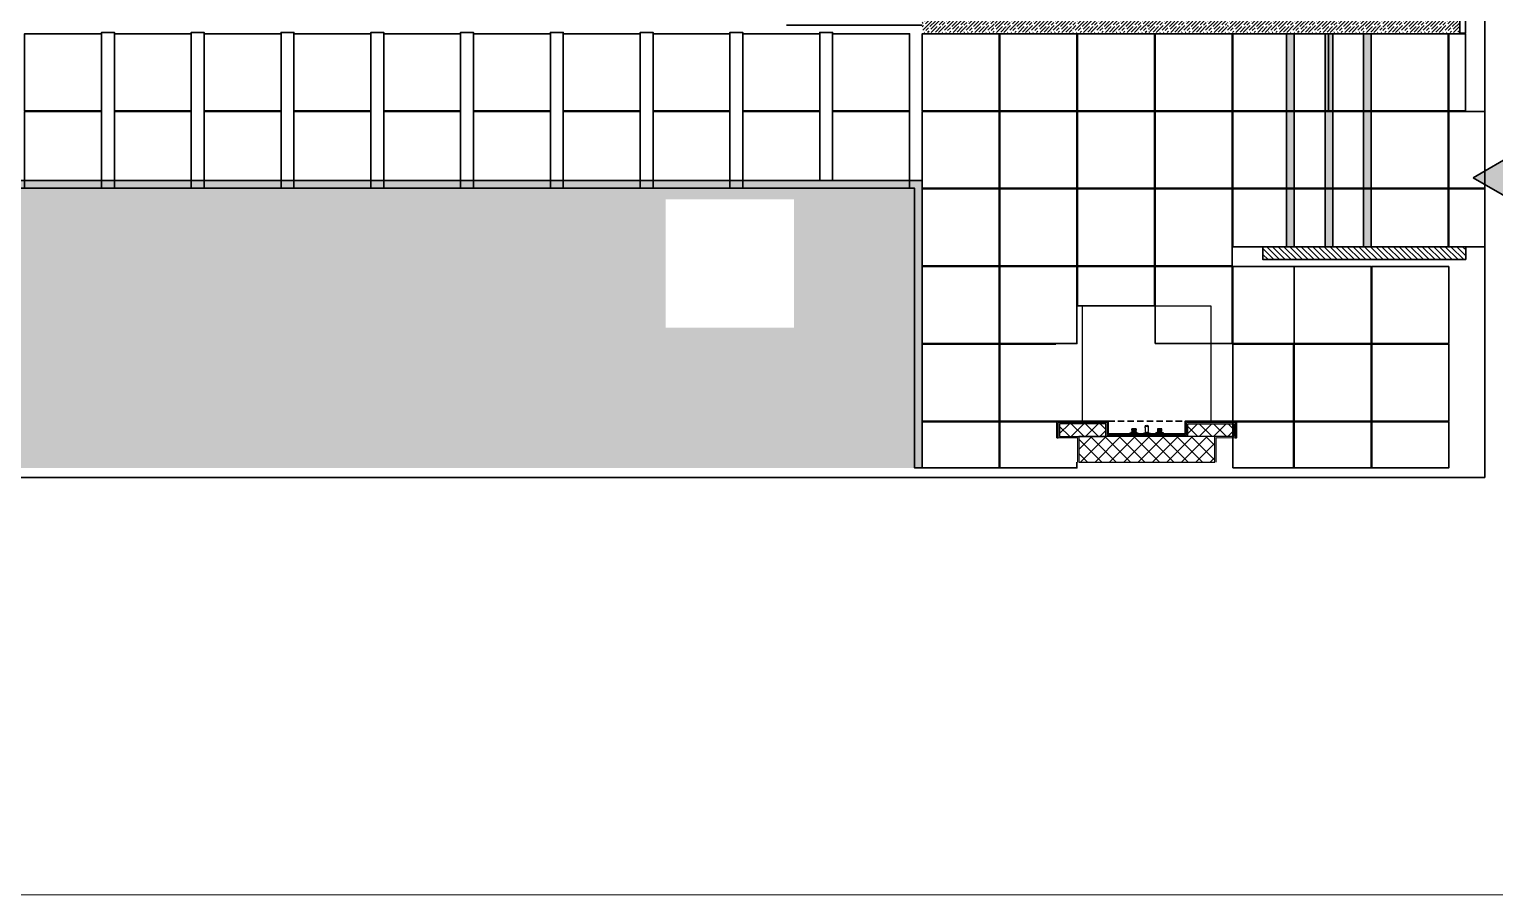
# Model space of a CAD drawing. Header units: millimetres. Extents: x -18512 to 101824, y -95768 to 52898.
# Drawn here: x 26845 to 38271, y -95768 to -89022 of the extents above; entities that cross this region are included whole.
import ezdxf

# ---------------------------------------------------------------- set-up
doc = ezdxf.new("R2010")
doc.units = ezdxf.units.MM
doc.header["$LTSCALE"] = 25
doc.linetypes.add('Dash 2mm', pattern=[3, 2, -1])
doc.layers.get('0').update_dxf_attribs({"color": 254, "lineweight": 0})
doc.layers.get('Defpoints').update_dxf_attribs({"lineweight": 0})
for name, color, linetype in [('$DDT_AUDIT_GENERATED_(6C)', 7, 'Continuous'), ('02201038_ROSETTE', 7, 'Continuous'), ('03781031_BRAUSEA', 7, 'Continuous'), ('490473038_DECKEL', 7, 'Continuous'), ('490481038_014490', 7, 'Continuous'), ('A-WALL', 50, 'Continuous')]:
    doc.layers.add(name, color=color, linetype=linetype)
for name, color, linetype, lineweight in [('_FW_WALL_EXISTING', 150, 'Continuous', 25), ('A-TILES', 43, 'Continuous', 30), ('hatch', 252, 'Continuous', 0)]:
    doc.layers.add(name, color=color, linetype=linetype, lineweight=lineweight)

# ---------------------------------------------------------------- blocks, each defined once
blk = doc.blocks.new('A$C3E471723')
at = {"layer": '$DDT_AUDIT_GENERATED_(6C)', "color": 7, "linetype": 'Continuous'}
for p, q in [((31, 0), (-31, 0)), ((-31, 0), (-31, -8)), ((31, -8), (31, 0)), ((-30, -9), (30, -9))]:
    blk.add_line(p, q, dxfattribs=at)
for centre, start, end in [((-30, -8), 180, 270), ((30, -8), 270, 0)]:
    blk.add_arc(centre, 0.5, start, end, dxfattribs=at)
at = {"layer": '490473038_DECKEL', "color": 7, "linetype": 'Continuous'}
for p, q in [((-18, -9), (-18, -17)), ((18, -17), (-18, -17)), ((-17, -18), (-14, -19)), ((14, -19), (-14, -19)), ((-14, -19), (-14, -21)), ((14, -21), (-14, -21)), ((-14, -28), (-14, -21)), ((-14, -21), (-14, -21)), ((-14, -21), (-14, -21)), ((14, -28), (-14, -28)), ((-14, -28), (-14, -28)), ((-14, -28), (-14, -28)), ((-14, -28), (-14, -28)), ((14, -19), (17, -18)), ((14, -21), (14, -19)), ((14, -21), (14, -21)), ((14, -21), (14, -28)), ((14, -21), (14, -21)), ((14, -28), (14, -28)), ((14, -28), (14, -28)), ((14, -28), (14, -28)), ((18, -17), (18, -9))]:
    blk.add_line(p, q, dxfattribs=at)
for centre, radius, start, end in [((-17, -17), 1, 180, 255), ((-14, -19), 0.3, 0, 75), ((14, -19), 0.3, 105, 180), ((17, -17), 1, 285, 0)]:
    blk.add_arc(centre, radius, start, end, dxfattribs=at)
at = {"layer": '490481038_014490', "color": 7, "linetype": 'Continuous'}
for p, q in [((-17, -28), (17, -28)), ((-17, -28), (-17, -39)), ((17, -39), (-17, -39)), ((17, -39), (17, -28))]:
    blk.add_line(p, q, dxfattribs=at)
for centre, radius, start, end in [((-16, -39), 1.5, 181, 268.1969), ((0, 455), 496, 268.1969, 271.8031), ((16, -39), 1.5, 271.8031, 359)]:
    blk.add_arc(centre, radius, start, end, dxfattribs=at)
blk = doc.blocks.new('A$C41121F08')
at = {"layer": '02201038_ROSETTE', "color": 7, "linetype": 'Continuous'}
for p, q in [((32, 0), (-32, 0)), ((28, -3), (-28, -3))]:
    blk.add_line(p, q, dxfattribs=at)
for centre, radius, start, end in [((-27, 5), 7.5, 219.6865, 257.0523), ((27, 5), 7.5, 282.9477, 320.3135), ((-2, 120), 125, 257.968, 265.8019), ((2, 120), 125, 274.1981, 282.032)]:
    blk.add_arc(centre, radius, start, end, dxfattribs=at)
at = {"layer": '03781031_BRAUSEA', "color": 7, "linetype": 'Continuous'}
for p, q in [((-14, -6), (-14, -5)), ((-12, -5), (-14, -5)), ((-14, -11), (-14, -6)), ((-14, -11), (-14, -12)), ((12, -5), (-12, -5)), ((-12, -5), (-12, -5)), ((-12, -51), (-12, -54)), ((-10, -20), (-10, -25)), ((-10, -25), (-10, -48)), ((0, -11), (0, -6)), ((10, -25), (10, -20)), ((10, -48), (10, -25)), ((12, -5), (12, -5)), ((14, -5), (12, -5)), ((12, -54), (12, -51)), ((14, -6), (14, -5)), ((14, -11), (14, -6)), ((14, -12), (14, -11))]:
    blk.add_line(p, q, dxfattribs=at)
for centre, radius, start, end in [((-7, -68), 62.5, 83.8048, 96.1952), ((-7, 6), 17.7, 247.5397, 292.4603), ((-20, -20), 10, 0, 49.4574), ((7, -68), 62.5, 83.8048, 96.1952), ((7, 6), 17.7, 247.5397, 292.4603), ((20, -20), 10, 130.5405, 180)]:
    blk.add_arc(centre, radius, start, end, dxfattribs=at)
for centre, major_axis, start_param, end_param in [((0, -51), (-12, 0), 5.6975, 6.283185), ((0, -51), (-12, 0), 0, 3.727278), ((0, -54), (12, 0), 3.141593, 6.283185), ((0, -57), (11.5, 0), 3.190464, 6.234314)]:
    blk.add_ellipse(centre, major_axis=major_axis, ratio=0.939693, start_param=start_param, end_param=end_param, dxfattribs=at)
blk = doc.blocks.new('A$C52825C92')
at = {"layer": 'hatch'}
h = blk.add_hatch(dxfattribs=at)
h.set_pattern_fill('AR-SAND', color=256, scale=0.1, style=0)
h.set_pattern_definition([(37.5, (-27849.486, 3629.9336), (-0.16000313, 4.8941324), [0, -3.8608, 0, -4.318, 0, -4.1275]), (7.5, (-27849.486, 3629.9336), (4.4952328, 7.168251), [0, -2.0828, 0, -3.4798, 0, -1.3335]), (327.5, (-27852.61, 3629.9336), (7.9099237, 0.01437185), [0, -1.27, 0, -4.572, 0, -5.969]), (317.5, (-27852.61, 3629.9336), (7.6355645, 2.2292932), [0, -0.635, 0, -2.9972, 0, -3.429])])
h.paths.add_polyline_path([(-530, 0), (-540, 0), (-540, -190), (-690, -190), (-690, -310), (-310, -310), (-310, -210), (310, -210), (310, -310), (690, -310), (690, -190), (540, -190), (540, 0), (530, 0), (530, -200), (680, -200), (680, -300), (320, -300), (320, -200), (-320, -200), (-320, -300), (-680, -300), (-680, -200), (-530, -200)])
h = blk.add_hatch(dxfattribs=at)
h.set_pattern_fill('ANSI37', color=256, scale=25, style=0)
h.set_pattern_definition([(45, (-27849.49, 2174.9), (-56.1266, 56.1266), []), (135, (-27849.49, 2174.9), (-56.1266, -56.1266), [])])
h.paths.add_polyline_path([(-530, 0), (530, 0), (530, -200), (-530, -200)])
h = blk.add_hatch(dxfattribs=at)
h.set_pattern_fill('ANSI33', color=256, style=0)
h.set_pattern_definition([(45, (-27849.486, 3629.9336), (-4.490128, 4.490128), []), (45, (-27844.996, 3629.9336), (-4.490128, 4.490128), [3.175, -1.5875])])
h.paths.add_polyline_path([(-690, -190), (-700, -190), (-700, -320), (-300, -320), (-300, -220), (300, -220), (300, -320), (700, -320), (700, -190), (690, -190), (690, -310), (310, -310), (310, -210), (-310, -210), (-310, -310), (-690, -310)])
h = blk.add_hatch(dxfattribs=at)
h.set_pattern_fill('ANSI37', color=256, scale=25, style=0)
h.set_pattern_definition([(45, (-27899.49, 2174.9), (-56.1266, 56.1266), []), (135, (-27899.49, 2174.9), (-56.1266, -56.1266), [])])
h.paths.add_polyline_path([(-680, -200), (-680, -300), (-320, -300), (-320, -200)])
h = blk.add_hatch(dxfattribs=at)
h.set_pattern_fill('ANSI37', color=256, scale=25, style=0)
h.set_pattern_definition([(45, (-27799.49, 2174.9), (-56.1266, 56.1266), []), (135, (-27799.49, 2174.9), (-56.1266, -56.1266), [])])
h.paths.add_polyline_path([(680, -200), (320, -200), (320, -300), (680, -300)])
at = {"linetype": 'Dash 2mm'}
blk.add_lwpolyline([(-300, -320), (300, -320)], dxfattribs=at)
at = {"layer": 'A-TILES', "ltscale": 25}
blk.add_lwpolyline([(-690, -190), (-700, -190), (-700, -320), (-300, -320), (-300, -220), (300, -220), (300, -320), (700, -320), (700, -190), (690, -190)], dxfattribs=at)
at = {"layer": 'A-WALL', "color": 2}
for points in [[(-530, 0), (530, 0), (530, -200), (-530, -200)], [(-680, -200), (-320, -200), (-320, -300), (-680, -300)], [(680, -200), (320, -200), (320, -300), (680, -300)]]:
    blk.add_lwpolyline(points, close=True, dxfattribs=at)
blk.add_lwpolyline([(-500, -320), (-500, -1220), (500, -1220), (500, -320)], dxfattribs=at)
at = {"layer": 'hatch'}
blk.add_lwpolyline([(-540, 0), (-540, -190), (-690, -190), (-690, -310), (-310, -310), (-310, -210), (310, -210), (310, -310), (690, -310), (690, -190), (540, -190), (540, 0)], dxfattribs=at)
for name, p in [('A$C3E471723', (-100, -220)), ('A$C41121F08', (0, -220))]:
    blk.add_blockref(name, p)
at = {"xscale": -1}
blk.add_blockref('A$C3E471723', (100, -220), dxfattribs=at)
blk = doc.blocks.new('landscap')
at = {"layer": 'A-TILES', "ltscale": 25}
h = blk.add_hatch(dxfattribs=at)
h.set_pattern_fill('HTREECRS', color=9, scale=1500, angle=-90, style=0, pattern_type=2)
h.set_pattern_definition([(23.19859, (42038.36, 131100.86), (2999.99999, 1500.00002), [114.237, -11309.423]), (66.80141, (41993.36, 130995.86), (3000.00007, 7499.99998), [114.237, -11309.423]), (338.19859, (41918.36, 131025.86), (4500, -1499.99996), [80.7775, -7996.97]), (38.65981, (41843.36, 130965.86), (1500.00001, 1500), [96.047, -9508.6395]), (300.96376, (41798.36, 131040.86), (3000.00004, -4499.99997), [87.464, -8658.964]), (360, (41693.4, 131040.9), (9e-14, 1500), [105, -1395]), (261.8699, (41708.36, 131145.86), (2e-05, -1500), [106.066, -10500.536]), (320.19443, (41618.36, 131220.86), (7500.00001, -5999.99999), [117.154, -11598.221]), (218.65981, (41693.36, 131280.86), (-1500.00001, -1500), [96.047, -9508.6395]), (300.96376, (41648.36, 131355.86), (3000.00004, -4499.99997), [87.464, -8658.964]), (189.46232, (41738.36, 131370.86), (-7500, -1499.99998), [91.241, -9032.902]), (270, (41738.4, 131460.9), (1500, -1e-15), [90, -1410]), (153.43495, (41828.36, 131415.86), (-1500, -1e-05), [100.623, -3253.479]), (251.56505, (41858.36, 131505.86), (1e-07, -1500), [94.868, -4648.548]), (128.65981, (41918.36, 131430.86), (-1500, 1500.00001), [96.047, -9508.6395]), (225, (41978.4, 131490.9), (-4e-13, -1500), [84.853, -2036.468]), (108.43495, (42008.36, 131400.86), (-1500, 3000), [94.868, -4648.548]), (170.53768, (42098.36, 131385.86), (-1500, -1e-05), [91.241, -9032.902]), (77.47119, (42068.36, 131250.86), (1500.00004, 7500), [138.293, -13691.0235]), (125.53768, (42143.36, 131145.86), (-4500.00003, 5999.99999), [129.035, -12774.453]), (23.19859, (42773.36, 130440.86), (2999.99999, 1500.00002), [114.237, -11309.423]), (66.80141, (42728.36, 130335.86), (3000.00007, 7499.99998), [114.237, -11309.423]), (338.19859, (42653.36, 130365.86), (4500, -1499.99996), [80.7775, -7996.97]), (38.65981, (42578.36, 130305.86), (1500.00001, 1500), [96.047, -9508.6395]), (300.96376, (42533.36, 130380.86), (3000.00004, -4499.99997), [87.464, -8658.964]), (360, (42428.4, 130380.9), (9e-14, 1500), [105, -1395]), (261.8699, (42443.36, 130485.86), (2e-05, -1500), [106.066, -10500.536]), (320.19443, (42353.36, 130560.86), (7500.00001, -5999.99999), [117.154, -11598.221]), (218.65981, (42428.36, 130620.86), (-1500.00001, -1500), [96.047, -9508.6395]), (300.96376, (42383.36, 130695.86), (3000.00004, -4499.99997), [87.464, -8658.964]), (189.46232, (42473.36, 130710.86), (-7500, -1499.99998), [91.241, -9032.902]), (270, (42473.4, 130800.9), (1500, -1e-15), [90, -1410]), (153.43495, (42563.36, 130755.86), (-1500, -1e-05), [100.623, -3253.479]), (251.56505, (42593.36, 130845.86), (1e-07, -1500), [94.868, -4648.548]), (128.65981, (42653.36, 130770.86), (-1500, 1500.00001), [96.047, -9508.6395]), (225, (42713.4, 130830.9), (-4e-13, -1500), [84.853, -2036.468]), (108.43495, (42743.36, 130740.86), (-1500, 3000), [94.868, -4648.548]), (170.53768, (42833.36, 130725.86), (-1500, -1e-05), [91.241, -9032.902]), (77.47119, (42803.36, 130590.86), (1500.00004, 7500), [138.293, -13691.0235]), (125.53768, (42878.36, 130485.86), (-4500.00003, 5999.99999), [129.035, -12774.453]), (23.19859, (42668.36, 131228.36), (2999.99999, 1500.00002), [57.118, -11366.541]), (66.80141, (42645.86, 131175.86), (3000.00007, 7499.99998), [57.118, -11366.541]), (338.19859, (42608.36, 131190.86), (4500, -1499.99996), [40.389, -8037.3585]), (38.65981, (42570.86, 131160.86), (1500.00001, 1500), [48.023, -9556.663]), (300.96376, (42548.36, 131198.36), (3000.00004, -4499.99997), [43.732, -8702.696]), (360, (42495.9, 131198.4), (9e-14, 1500), [52.5, -1447.5]), (261.8699, (42503.36, 131250.86), (2e-05, -1500), [53.033, -10553.569]), (320.19443, (42458.36, 131288.36), (7500.00001, -5999.99999), [58.577, -11656.798]), (218.65981, (42495.86, 131318.36), (-1500.00001, -1500), [48.023, -9556.663]), (300.96376, (42473.36, 131355.86), (3000.00004, -4499.99997), [43.732, -8702.696]), (189.46232, (42518.36, 131363.36), (-7500, -1499.99998), [45.621, -9078.523]), (270, (42518.4, 131408.4), (1500, -1e-15), [45, -1455]), (153.43495, (42563.36, 131385.86), (-1500, -1e-05), [50.312, -3303.79]), (251.56505, (42578.36, 131430.86), (1e-07, -1500), [47.434, -4695.982]), (128.65981, (42608.36, 131393.36), (-1500, 1500.00001), [48.023, -9556.663]), (225, (42638.4, 131423.4), (-4e-13, -1500), [42.426, -2078.894]), (108.43495, (42653.36, 131378.36), (-1500, 3000), [47.434, -4695.982]), (170.53768, (42698.36, 131370.86), (-1500, -1e-05), [45.621, -9078.523]), (77.47119, (42683.36, 131303.36), (1500.00004, 7500), [69.147, -13760.17]), (125.53768, (42720.86, 131250.86), (-4500.00003, 5999.99999), [64.517, -12838.9705]), (23.19859, (42278.36, 130508.36), (2999.99999, 1500.00002), [57.118, -11366.541]), (66.80141, (42255.86, 130455.86), (3000.00007, 7499.99998), [57.118, -11366.541]), (338.19859, (42218.36, 130470.86), (4500, -1499.99996), [40.389, -8037.3585]), (38.65981, (42180.86, 130440.86), (1500.00001, 1500), [48.023, -9556.663]), (300.96376, (42158.36, 130478.36), (3000.00004, -4499.99997), [43.732, -8702.696]), (360, (42105.9, 130478.4), (9e-14, 1500), [52.5, -1447.5]), (261.8699, (42113.36, 130530.86), (2e-05, -1500), [53.033, -10553.569]), (320.19443, (42068.36, 130568.36), (7500.00001, -5999.99999), [58.577, -11656.798]), (218.65981, (42105.86, 130598.36), (-1500.00001, -1500), [48.023, -9556.663]), (300.96376, (42083.36, 130635.86), (3000.00004, -4499.99997), [43.732, -8702.696]), (189.46232, (42128.36, 130643.36), (-7500, -1499.99998), [45.621, -9078.523]), (270, (42128.4, 130688.4), (1500, -1e-15), [45, -1455]), (153.43495, (42173.36, 130665.86), (-1500, -1e-05), [50.312, -3303.79]), (251.56505, (42188.36, 130710.86), (1e-07, -1500), [47.434, -4695.982]), (128.65981, (42218.36, 130673.36), (-1500, 1500.00001), [48.023, -9556.663]), (225, (42248.4, 130703.4), (-4e-13, -1500), [42.426, -2078.894]), (108.43495, (42263.36, 130658.36), (-1500, 3000), [47.434, -4695.982]), (170.53768, (42308.36, 130650.86), (-1500, -1e-05), [45.621, -9078.523]), (77.47119, (42293.36, 130583.36), (1500.00004, 7500), [69.147, -13760.17]), (125.53768, (42330.86, 130530.86), (-4500.00003, 5999.99999), [64.517, -12838.9705]), (270, (42203.4, 130575.9), (1500, -1e-15), [0, -1500]), (360, (42195.9, 130568.4), (9e-14, 1500), [15, -1485]), (270, (42195.9, 130583.4), (1500, -1e-15), [15, -1485]), (180, (42210.9, 130583.4), (-3e-13, -1500), [15, -1485]), (90, (42210.9, 130568.4), (-1500, 2e-13), [15, -1485]), (279.46232, (42195.86, 130658.36), (1499.99998, -7500), [45.621, -9078.523]), (213.69007, (42270.86, 130613.36), (-1500, -1500), [54.083, -5354.244]), (254.0546, (42233.36, 130665.86), (-1500.00002, -6000), [54.601, -10865.564]), (303.69007, (42150.86, 130650.86), (1500, -1500), [54.083, -5354.244]), (329.03624, (42120.86, 130613.36), (3000, -1500.00002), [43.732, -8702.696]), (360, (42105.9, 130568.4), (9e-14, 1500), [52.5, -1447.5]), (49.398705, (42135.86, 130508.36), (7500.00005, 8999.99995), [69.147, -13760.17]), (81.8699, (42195.86, 130493.36), (-2e-05, 1500), [53.033, -10553.569]), (300.96376, (42218.36, 130545.86), (3000.00004, -4499.99997), [43.732, -8702.696]), (341.56505, (42225.86, 130568.36), (1500, 1e-07), [71.151, -4672.265]), (341.56505, (42615.86, 131288.36), (1500, 1e-07), [71.151, -4672.265]), (300.96376, (42608.36, 131265.86), (3000.00004, -4499.99997), [43.732, -8702.696]), (81.8699, (42585.86, 131213.36), (-2e-05, 1500), [53.033, -10553.569]), (49.398705, (42525.86, 131228.36), (7500.00005, 8999.99995), [69.147, -13760.17]), (360, (42495.9, 131288.4), (9e-14, 1500), [52.5, -1447.5]), (329.03624, (42510.86, 131333.36), (3000, -1500.00002), [43.732, -8702.696]), (303.69007, (42540.86, 131370.86), (1500, -1500), [54.083, -5354.244]), (254.0546, (42623.36, 131385.86), (-1500.00002, -6000), [54.601, -10865.564]), (213.69007, (42660.86, 131333.36), (-1500, -1500), [54.083, -5354.244]), (279.46232, (42585.86, 131378.36), (1499.99998, -7500), [45.621, -9078.523]), (90, (42600.9, 131288.4), (-1500, 2e-13), [15, -1485]), (180, (42600.9, 131303.4), (-3e-13, -1500), [15, -1485]), (270, (42585.9, 131303.4), (1500, -1e-15), [15, -1485]), (360, (42585.9, 131288.4), (9e-14, 1500), [15, -1485]), (270, (42593.4, 131295.9), (1500, -1e-15), [0, -1500]), (341.56505, (42668.36, 130560.86), (1500, 1e-07), [142.3025, -4601.114]), (300.96376, (42653.36, 130515.86), (3000.00004, -4499.99997), [87.464, -8658.964]), (81.8699, (42608.36, 130410.86), (-2e-05, 1500), [106.066, -10500.536]), (49.398705, (42488.36, 130440.86), (7500.00005, 8999.99995), [138.293, -13691.0235]), (360, (42428.4, 130560.9), (9e-14, 1500), [105, -1395]), (329.03624, (42458.36, 130650.86), (3000, -1500.00002), [87.464, -8658.964]), (303.69007, (42518.36, 130725.86), (1500, -1500), [108.167, -5300.16]), (254.0546, (42683.36, 130755.86), (-1500.00002, -6000), [109.202, -10810.963]), (213.69007, (42758.36, 130650.86), (-1500, -1500), [108.167, -5300.16]), (279.46232, (42608.36, 130740.86), (1499.99998, -7500), [91.241, -9032.902]), (90, (42638.4, 130560.9), (-1500, 2e-13), [30, -1470]), (180, (42638.4, 130590.9), (-3e-13, -1500), [30, -1470]), (270, (42608.4, 130590.9), (1500, -1e-15), [30, -1470]), (360, (42608.4, 130560.9), (9e-14, 1500), [30, -1470]), (270, (42623.4, 130575.9), (1500, -1e-15), [0, -1500]), (270, (41888.4, 131235.9), (1500, -1e-15), [0, -1500]), (360, (41873.4, 131220.9), (9e-14, 1500), [30, -1470]), (270, (41873.4, 131250.9), (1500, -1e-15), [30, -1470]), (180, (41903.4, 131250.9), (-3e-13, -1500), [30, -1470]), (90, (41903.4, 131220.9), (-1500, 2e-13), [30, -1470]), (279.46232, (41873.36, 131400.86), (1499.99998, -7500), [91.241, -9032.902]), (213.69007, (42023.36, 131310.86), (-1500, -1500), [108.167, -5300.16]), (254.0546, (41948.36, 131415.86), (-1500.00002, -6000), [109.202, -10810.963]), (303.69007, (41783.36, 131385.86), (1500, -1500), [108.167, -5300.16]), (329.03624, (41723.36, 131310.86), (3000, -1500.00002), [87.464, -8658.964]), (360, (41693.4, 131220.9), (9e-14, 1500), [105, -1395]), (49.398705, (41753.36, 131100.86), (7500.00005, 8999.99995), [138.293, -13691.0235]), (81.8699, (41873.36, 131070.86), (-2e-05, 1500), [106.066, -10500.536]), (300.96376, (41918.36, 131175.86), (3000.00004, -4499.99997), [87.464, -8658.964]), (341.56505, (41933.36, 131220.86), (1500, 1e-07), [142.3025, -4601.114])])
h.paths.add_polyline_path([(-18493, -92521), (-19493, -92521), (-19493, -91521), (-18493, -91521)], flags=16)
h.paths.add_polyline_path([(-18493, -79141), (-19493, -79141), (-19493, -77841), (-18493, -77841)], flags=16)
edge = h.paths.add_edge_path(flags=16)
edge.add_arc((-17621, -76852), 1152, 175.9922, 184.0078)
edge.add_line((-18769, -76932), (-18769, -76771))
h.paths.add_polyline_path([(-19579, -75821), (-19579, -93461), (-17399, -93461), (-17399, -71266), (-18369, -71266), (-18369, -75821)])
edge = h.paths.add_edge_path(flags=16)
edge.add_arc((-20037, -76852), 1270, -3.6349, 3.6349)
edge.add_line((-18769, -76771), (-18769, -76932))
for points in [[(-19639, -93521), (-17399, -93521), (-17399, -93461), (-19579, -93461), (-19579, -75821), (-18369, -75821), (-18369, -75761), (-19639, -75761)], [(-20784, -96361), (-20784, -96421), (-19124, -96421), (-19124, -96361)], [(-20784, -96661), (-20784, -96721), (-19124, -96721), (-19124, -96661)], [(-20784, -96961), (-20784, -97021), (-19124, -97021), (-19124, -96961)]]:
    blk.add_hatch(color=9, dxfattribs=at).paths.add_polyline_path(points)
h = blk.add_hatch(dxfattribs=at)
h.set_pattern_fill('ANSI32', color=9, scale=20, angle=45, style=0)
h.set_pattern_definition([(90, (115977.2, -4832.24), (-190.5, 1e-14), []), (90, (116040.7, -4768.74), (-190.5, 1e-14), [])])
h.paths.add_polyline_path([(-29194, -93521), (-29194, -90726), (-28724, -90726), (-28724, -90721), (-21594, -90721), (-21594, -92461), (-20794, -92461), (-20794, -93521)])
h = blk.add_hatch(dxfattribs=at)
h.set_pattern_fill('GOST_WOOD', color=9, scale=10, angle=-45, style=0)
h.set_pattern_definition([(45, (-34799.74, -44191.016), (42.42641, -42.42641), [100, -20]), (45, (-34799.74, -44219.3), (42.42641, -42.42641), [60, -15, 30, -15]), (45, (-34806.81, -44254.656), (42.42641, -42.42641), [100, -20])])
h.paths.add_polyline_path([(-20794, -97711), (-20794, -97501), (-20794, -97111), (-20994, -97111), (-20994, -97711)])
h.paths.add_polyline_path([(-20794, -97106), (-20794, -96506), (-20994, -96506), (-20994, -96871), (-20994, -97106)])
h.paths.add_polyline_path([(-20794, -96501), (-20794, -95901), (-20994, -95901), (-20994, -96501)])
h.paths.add_polyline_path([(-20794, -95896), (-20794, -95296), (-20994, -95296), (-20994, -95896)])
h.paths.add_polyline_path([(-20794, -95291), (-20794, -94691), (-20994, -94691), (-20994, -95291)])
h.paths.add_polyline_path([(-20794, -94686), (-20794, -94086), (-20994, -94086), (-20994, -94686)])
h.paths.add_polyline_path([(-20794, -93521), (-20994, -93521), (-20994, -94081), (-20794, -94081)])
h = blk.add_hatch(dxfattribs=at)
h.set_pattern_fill('ANSI31', color=9, scale=10, angle=-90, style=0)
h.set_pattern_definition([(315, (25669.264, 102237.33), (22.4506403, 22.4506403), [])])
h.paths.add_polyline_path([(-19024, -97758), (-19024, -96176), (-19124, -96176), (-19124, -97758)])
blk.add_hatch(color=9, dxfattribs=at).paths.add_polyline_path([(-19852, -98145), (-19661, -97815), (-19471, -98145)], flags=0)
at = {"layer": 'A-TILES', "color": 9, "ltscale": 25}
for points in [[(-17324, -97906), (-17324, -62906), (-37742, -62906), (-35955, -91386), (-35324, -97906)], [(-19639, -93521), (-17399, -93521), (-17399, -93461), (-19579, -93461), (-19579, -75821), (-18369, -75821), (-18369, -75761), (-19639, -75761)], [(-20184, -86521), (-20184, -87121), (-20784, -87121), (-20784, -86521)], [(-19579, -86521), (-19579, -87121), (-20179, -87121), (-20179, -86521)], [(-19639, -87121), (-20794, -87121), (-20794, -87221), (-19639, -87221)], [(-20184, -87821), (-20184, -87221), (-20784, -87221), (-20784, -87821)], [(-19579, -87821), (-19579, -87221), (-20179, -87221), (-20179, -87821)], [(-19639, -87821), (-20794, -87821), (-20794, -87921), (-19639, -87921)], [(-20184, -87921), (-20184, -88521), (-20784, -88521), (-20784, -87921)], [(-19579, -87921), (-19579, -88521), (-20179, -88521), (-20179, -87921)], [(-19639, -88521), (-20794, -88521), (-20794, -88621), (-19639, -88621)], [(-20184, -89221), (-20184, -88621), (-20784, -88621), (-20784, -89221)], [(-19579, -89221), (-19579, -88621), (-20179, -88621), (-20179, -89221)], [(-19639, -89221), (-20794, -89221), (-20794, -89321), (-19639, -89321)], [(-20184, -89921), (-20184, -89321), (-20784, -89321), (-20784, -89921)], [(-19579, -89921), (-19579, -89321), (-20179, -89321), (-20179, -89921)], [(-19639, -89921), (-20794, -89921), (-20794, -90021), (-19639, -90021)], [(-20184, -90621), (-20184, -90021), (-20784, -90021), (-20784, -90621)], [(-19579, -90621), (-19579, -90021), (-20179, -90021), (-20179, -90621)], [(-19639, -90621), (-20794, -90621), (-20794, -90721), (-19639, -90721)], [(-20184, -90721), (-20184, -91321), (-20784, -91321), (-20784, -90721)], [(-19579, -90721), (-19579, -91321), (-20179, -91321), (-20179, -90721)], [(-19639, -91321), (-20794, -91321), (-20794, -91421), (-19639, -91421)], [(-19579, -91421), (-19579, -92021), (-20179, -92021), (-20179, -91421)], [(-19639, -92021), (-20794, -92021), (-20794, -92121), (-19639, -92121)], [(-19639, -92721), (-20794, -92721), (-20794, -92821), (-19639, -92821)], [(-20184, -93521), (-20184, -94121), (-20784, -94121), (-20784, -93521)], [(-19579, -93521), (-19579, -94121), (-20179, -94121), (-20179, -93521)], [(-18974, -93521), (-18974, -94121), (-19574, -94121), (-19574, -93521)], [(-18974, -93521), (-18974, -94121), (-19574, -94121), (-19574, -93521)], [(-18369, -93521), (-18369, -94121), (-18969, -94121), (-18969, -93521)], [(-17764, -93521), (-17764, -94121), (-18364, -94121), (-18364, -93521)], [(-17399, -93521), (-17399, -94121), (-17759, -94121), (-17759, -93521)], [(-20184, -94126), (-20184, -94726), (-20784, -94726), (-20784, -94126)], [(-19579, -94126), (-19579, -94726), (-20179, -94726), (-20179, -94126)], [(-18974, -94126), (-18974, -94726), (-19574, -94726), (-19574, -94126)], [(-18369, -94126), (-18369, -94726), (-18969, -94726), (-18969, -94126)], [(-20184, -94731), (-20184, -95331), (-20784, -95331), (-20784, -94731)], [(-19579, -94731), (-19579, -95331), (-20179, -95331), (-20179, -94731)], [(-18974, -94731), (-18974, -95331), (-19574, -95331), (-19574, -94731)], [(-18664, -94731), (-18664, -95331), (-18969, -95331), (-18969, -94731)], [(-20184, -95336), (-20184, -95936), (-20784, -95936), (-20784, -95336)], [(-19579, -95336), (-19579, -95936), (-20179, -95936), (-20179, -95336)], [(-18974, -95336), (-18974, -95936), (-19574, -95936), (-19574, -95336)], [(-18369, -95336), (-18369, -95936), (-18969, -95936), (-18969, -95336)], [(-20184, -95941), (-20184, -96421), (-20784, -96421), (-20784, -95941)], [(-19579, -95941), (-19579, -96421), (-20179, -96421), (-20179, -95941)], [(-19124, -95941), (-19124, -96421), (-19574, -96421), (-19574, -95941)], [(-18369, -95941), (-18369, -96421), (-18969, -96421), (-18969, -95941)], [(-17764, -95941), (-17764, -96416), (-18364, -96416), (-18364, -95941)], [(-17399, -95941), (-17399, -96416), (-17759, -96416), (-17759, -95941)], [(-19124, -96361), (-19124, -96421), (-20784, -96421), (-20784, -96361)], [(-20184, -96421), (-20184, -96721), (-20784, -96721), (-20784, -96421)], [(-19579, -96421), (-19579, -96721), (-20179, -96721), (-20179, -96421)], [(-19124, -96421), (-19124, -96721), (-19574, -96721), (-19574, -96421)], [(-18369, -96421), (-18369, -97021), (-18969, -97021), (-18969, -96421)], [(-17764, -96421), (-17764, -97021), (-18364, -97021), (-18364, -96421)], [(-17399, -96421), (-17399, -97021), (-17759, -97021), (-17759, -96421)], [(-19124, -96661), (-19124, -96721), (-20784, -96721), (-20784, -96661)], [(-20184, -96721), (-20184, -97021), (-20784, -97021), (-20784, -96721)], [(-19579, -96721), (-19579, -97021), (-20179, -97021), (-20179, -96721)], [(-19124, -96721), (-19124, -97021), (-19574, -97021), (-19574, -96721)], [(-19124, -96961), (-19124, -97021), (-20784, -97021), (-20784, -96961)], [(-20184, -97021), (-20184, -97621), (-20784, -97621), (-20784, -97021)], [(-19579, -97021), (-19579, -97621), (-20179, -97621), (-20179, -97021)], [(-19124, -97021), (-19124, -97621), (-19574, -97621), (-19574, -97021)], [(-18369, -97026), (-18369, -97626), (-18969, -97626), (-18969, -97026)], [(-17764, -97026), (-17764, -97626), (-18364, -97626), (-18364, -97026)], [(-17399, -97026), (-17399, -97626), (-17759, -97626), (-17759, -97026)], [(-20184, -97626), (-20184, -97756), (-20784, -97756), (-20784, -97626)], [(-19579, -97626), (-19579, -97906), (-20179, -97906), (-20179, -97626)], [(-19124, -97626), (-19124, -97906), (-19574, -97906), (-19574, -97626)], [(-21024, -97756), (-21024, -97711), (-20789, -97711), (-20789, -97756)], [(-19661, -97815), (-19471, -98145), (-19852, -98145)]]:
    blk.add_lwpolyline(points, close=True, dxfattribs=at)
for points in [[(-20184, -92021), (-20184, -91421), (-20784, -91421), (-20784, -92021), (-20679, -92021)], [(-20679, -92721), (-20784, -92721), (-20784, -92121), (-20679, -92121)], [(-20184, -92721), (-20184, -92121), (-20784, -92121), (-20784, -92721), (-20679, -92721)], [(-19579, -92721), (-19579, -92121), (-20179, -92121), (-20179, -92721)], [(-20679, -92821), (-20784, -92821), (-20784, -93421), (-20184, -93421), (-20184, -92821)], [(-20179, -92821), (-20179, -93421), (-19579, -93421), (-19579, -92821)], [(-19639, -93521), (-17960, -93521)], [(-18364, -94563), (-18364, -94126), (-17764, -94126), (-17764, -94571)], [(-17759, -94571), (-17759, -94126), (-17399, -94126), (-17399, -94726), (-17444, -94726)], [(-28994, -97711), (-20794, -97711)]]:
    blk.add_lwpolyline(points, dxfattribs=at)
at = {"layer": 'A-TILES', "color": 9, "ltscale": 25, "elevation": 0}
blk.add_lwpolyline([(-19024, -97758), (-19024, -96176), (-19124, -96176), (-19124, -97758)], close=True, dxfattribs=at)
blk.add_lwpolyline([(-20784, -97251), (-20784, -96687), (-20184, -96687)], dxfattribs=at)
at = {"layer": 'A-TILES', "color": 9, "ltscale": 25, "rotation": 270}
blk.add_blockref('A$C52825C92', (-17444, -95271), dxfattribs=at)

msp = doc.modelspace()

# ---------------------------------------------------------------- linework, layer by layer
at = {"layer": 'Defpoints'}
msp.add_lwpolyline([(0, -69918.3), (44100.1, -69918.3), (44100.1, -95768.3), (0, -95768.3)], close=True, dxfattribs=at)

# ---------------------------------------------------------------- block references
at = {"layer": '_FW_WALL_EXISTING', "xscale": -1, "rotation": 90}
msp.add_blockref('landscap', (-59713.1, -109840.6), dxfattribs=at)

doc.saveas('drawing.dxf')
